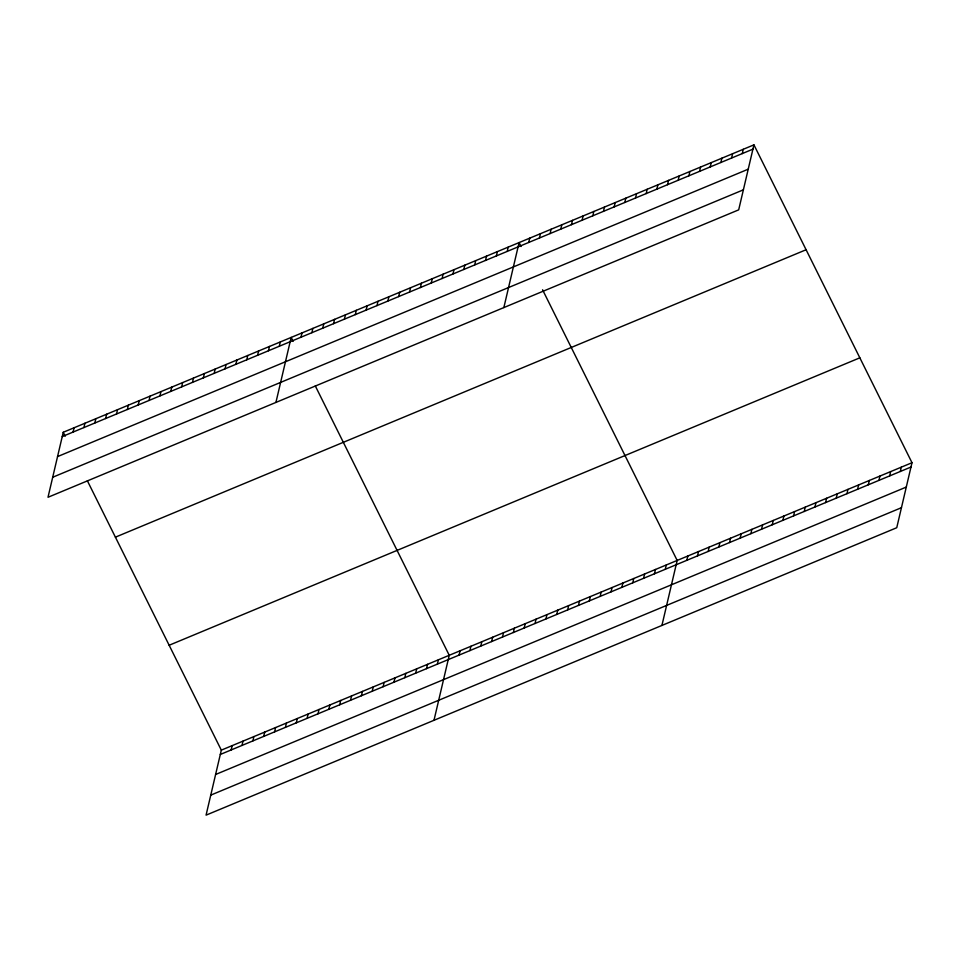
<?xml version="1.0" encoding="UTF-8"?>
<svg xmlns="http://www.w3.org/2000/svg" width="960" height="960" viewBox="0 0 960 960"><rect width="100%" height="100%" fill="white"/><g stroke="black" fill="none" stroke-linecap="round" stroke-linejoin="round"><path stroke-width="1.44" d="M63.252 432.276L48 497.28L738.684 209.856L753.936 144.852L63.252 432.276L65.208 436.2M73.092 432.06L74.1 427.752M83.94 427.548L84.948 423.24M94.8 423.036L95.808 418.716M105.648 418.512L106.656 414.204M116.508 414L117.516 409.692M127.356 409.488L128.364 405.168M138.216 404.964L139.224 400.656M149.064 400.452L150.072 396.132M159.912 395.928L160.932 391.62M170.772 391.416L171.78 387.108M181.62 386.904L182.64 382.584M192.48 382.38L193.488 378.072M203.328 377.868L204.348 373.56M214.188 373.344L215.196 369.036M225.036 368.832L226.056 364.524M235.896 364.32L236.904 360M246.744 359.796L247.764 355.488M257.604 355.284L258.612 350.976M268.452 350.772L269.46 346.452M279.312 346.248L280.32 341.94M275.928 402.42L291.168 337.416L293.124 341.352M301.02 337.212L302.028 332.904M311.868 332.7L312.876 328.392M87.372 480.792L221.316 750.144L206.064 815.148L896.748 527.724L912 462.72L753.936 144.852M322.728 328.188L323.736 323.868M231.156 749.94L232.164 745.632M333.576 323.664L334.584 319.356M242.016 745.428L243.024 741.12M344.424 319.152L345.444 314.844M252.864 740.904L253.872 736.596M355.284 314.628L356.292 310.32M263.712 736.392L264.732 732.084M366.132 310.116L367.152 305.808M274.572 731.88L275.58 727.56M376.992 305.604L378 301.284M285.42 727.356L286.44 723.048M387.84 301.08L388.86 296.772M296.28 722.844L297.288 718.536M398.7 296.568L399.708 292.26M307.128 718.332L308.148 714.012M409.548 292.056L410.568 287.736M317.988 713.808L318.996 709.5M420.408 287.532L421.416 283.224M328.836 709.296L329.856 704.976M431.256 283.02L432.264 278.7M339.696 704.772L340.704 700.464M442.116 278.496L443.124 274.188M350.544 700.26L351.564 695.952M452.964 273.984L453.972 269.676M361.404 695.748L362.412 691.428M463.824 269.472L464.832 265.152M372.252 691.224L373.26 686.916M474.672 264.948L475.68 260.64M383.112 686.712L384.12 682.404M485.532 260.436L486.54 256.128M393.96 682.188L394.968 677.88M496.38 255.912L497.388 251.604M404.82 677.676L405.828 673.368M507.228 251.4L508.248 247.092M415.668 673.164L416.676 668.844M503.856 307.572L519.096 242.568L521.052 246.504M426.528 668.64L427.536 664.332M528.756 242.436L529.776 238.128M437.376 664.128L438.384 659.82M539.436 237.996L540.444 233.688M433.992 720.3L449.244 655.296L315.3 385.932M550.116 233.556L551.124 229.248M459.084 655.092L460.092 650.784M560.784 229.116L561.792 224.808M469.932 650.58L470.952 646.26M571.464 224.676L572.472 220.368M480.792 646.056L481.8 641.748M582.132 220.236L583.14 215.916M491.64 641.544L492.66 637.236M592.812 215.784L593.82 211.476M502.5 637.032L503.508 632.712M603.48 211.344L604.488 207.036M513.348 632.508L514.368 628.2M614.16 206.904L615.168 202.596M524.208 627.996L525.216 623.688M624.828 202.464L625.836 198.156M535.056 623.472L536.064 619.164M635.508 198.024L636.516 193.716M545.916 618.96L546.924 614.652M646.176 193.584L647.184 189.264M556.764 614.448L557.772 610.128M656.856 189.144L657.864 184.824M567.624 609.924L568.632 605.616M667.524 184.692L668.544 180.384M578.472 605.412L579.48 601.104M678.204 180.252L679.212 175.944M589.332 600.888L590.34 596.58M688.872 175.812L689.892 171.504M699.552 171.372L700.56 167.064M600.18 596.376L601.188 592.068M710.22 166.932L711.24 162.612M611.028 591.864L612.048 587.544M720.9 162.492L721.908 158.172M621.888 587.34L622.896 583.032M731.568 158.04L732.588 153.732M632.736 582.828L633.756 578.52M742.248 153.6L743.256 149.292M643.596 578.316L644.604 573.996M654.444 573.792L655.464 569.484M665.304 569.28L666.312 564.96M661.92 625.452L677.172 560.448L542.568 289.776M686.832 560.316L687.84 556.008M697.5 555.876L698.52 551.568M708.18 551.436L709.188 547.128M718.848 546.996L719.868 542.676M729.528 542.556L730.536 538.236M740.196 538.104L741.216 533.796M750.876 533.664L751.884 529.356M761.544 529.224L762.564 524.916M772.224 524.784L773.232 520.476M782.892 520.344L783.912 516.024M793.572 515.904L794.58 511.584M804.252 511.452L805.26 507.144M814.92 507.012L815.928 502.704M825.6 502.572L826.608 498.264M836.268 498.132L837.276 493.824M846.948 493.692L847.956 489.372M857.616 489.252L858.624 484.932M868.296 484.8L869.304 480.492M878.964 480.36L879.972 476.052M889.644 475.92L890.652 471.612M900.312 471.48L901.32 467.172M62.232 436.584L752.916 149.16M57.54 456.612L748.224 169.188M52.692 477.252L743.388 189.828M115.404 537.168L806.1 249.744M169.152 645.252L859.836 357.828M221.316 750.144L912 462.72M220.308 754.464L910.992 467.04M215.604 774.492L906.288 487.068M210.768 795.12L901.452 507.696"/></g></svg>
